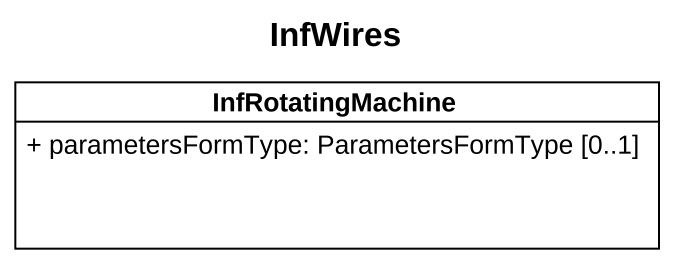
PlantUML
@startuml
title InfWires
hide circle
hide empty members
skinparam classAttributeIconSize 0
class InfRotatingMachine {
  + parametersFormType: ParametersFormType [0..1]
}
@enduml
